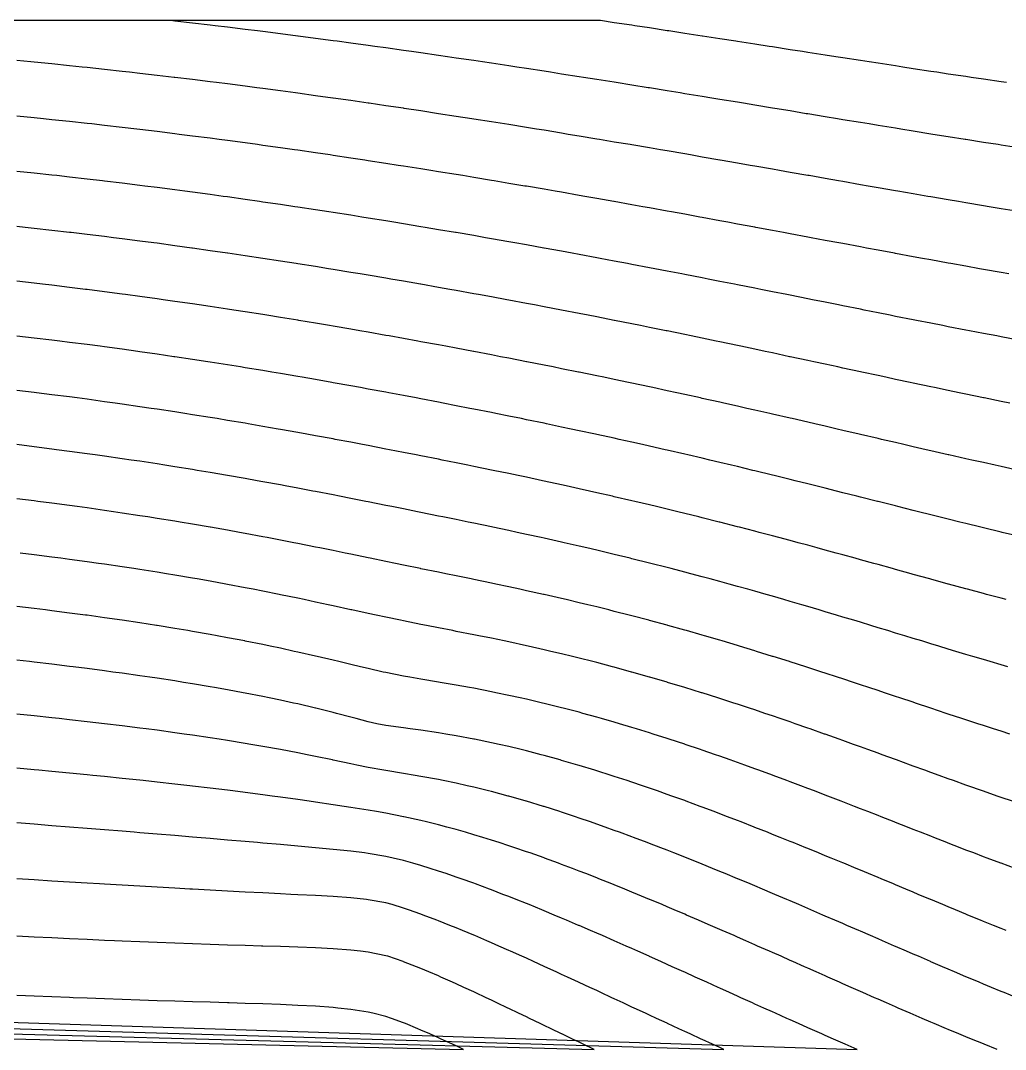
# Model space of a CAD drawing. Header units: metres. Extents: x 3387 to 5486, y 40 to 163.
# Drawn here: x 5057.4 to 5175.2, y 40 to 163 of the extents above; entities that cross this region are included whole.
import ezdxf

# ---------------------------------------------------------------- set-up
doc = ezdxf.new("R2010")
doc.units = ezdxf.units.M
for name, color, linetype in [('Contour_Level_10', 7, 'Continuous'), ('Contour_Level_11', 7, 'Continuous'), ('Contour_Level_12', 7, 'Continuous'), ('Contour_Level_13', 7, 'Continuous'), ('Contour_Level_14', 7, 'Continuous'), ('Contour_Level_15', 7, 'Continuous'), ('Contour_Level_16', 7, 'Continuous'), ('Contour_Level_17', 7, 'Continuous'), ('Contour_Level_18', 7, 'Continuous'), ('Contour_Level_19', 7, 'Continuous'), ('Contour_Level_20', 7, 'Continuous'), ('Contour_Level_21', 7, 'Continuous'), ('Contour_Level_22', 7, 'Continuous'), ('Contour_Level_3', 7, 'Continuous'), ('Contour_Level_4', 7, 'Continuous'), ('Contour_Level_5', 7, 'Continuous'), ('Contour_Level_6', 7, 'Continuous'), ('Contour_Level_7', 7, 'Continuous'), ('Contour_Level_8', 7, 'Continuous'), ('Contour_Level_9', 7, 'Continuous')]:
    doc.layers.add(name, color=color, linetype=linetype)

msp = doc.modelspace()

# ---------------------------------------------------------------- linework, layer by layer
at = {"layer": 'Contour_Level_10'}
msp.add_lwpolyline([(5176.74, 101.35), (5174.78, 101.81), (5174.64, 101.84), (5172.54, 102.35), (5172.21, 102.43), (5170.43, 102.86), (5169.7, 103.05), (5168.33, 103.38), (5167.21, 103.66), (5166.23, 103.91), (5164.75, 104.28), (5164.13, 104.44), (5162.3, 104.9), (5162.03, 104.97), (5159.93, 105.5), (5159.85, 105.52), (5157.83, 106.03), (5157.41, 106.14), (5155.73, 106.56), (5154.96, 106.75), (5153.63, 107.09), (5152.5, 107.37), (5151.52, 107.61), (5150.01, 107.99), (5149.42, 108.14), (5147.51, 108.61), (5147.32, 108.65), (5145.22, 109.17), (5144.98, 109.23), (5143.12, 109.68), (5142.42, 109.84), (5141.02, 110.18), (5139.82, 110.46), (5138.92, 110.67), (5137.18, 111.08), (5136.82, 111.16), (5134.72, 111.65), (5134.5, 111.7), (5132.62, 112.13), (5131.76, 112.32), (5130.51, 112.6), (5128.98, 112.93), (5128.41, 113.06), (5126.31, 113.52), (5126.14, 113.55), (5124.21, 113.97), (5123.25, 114.17), (5122.11, 114.41), (5120.3, 114.79), (5120.01, 114.85), (5117.91, 115.28), (5117.3, 115.41), (5115.81, 115.71), (5114.24, 116.03), (5113.71, 116.13), (5111.6, 116.55), (5111.13, 116.64), (5109.5, 116.96), (5107.96, 117.26), (5107.4, 117.37), (5105.3, 117.77), (5104.73, 117.88), (5103.2, 118.17), (5101.44, 118.5), (5101.1, 118.56), (5099, 118.95), (5098.08, 119.12), (5096.9, 119.33), (5094.8, 119.71), (5094.64, 119.73), (5092.69, 120.08), (5091.11, 120.35), (5090.59, 120.44), (5088.49, 120.8), (5087.48, 120.97), (5086.39, 121.15), (5084.29, 121.5), (5083.72, 121.59), (5082.19, 121.83), (5080.09, 122.17), (5079.82, 122.21), (5077.99, 122.49), (5075.89, 122.8), (5075.75, 122.82), (5073.78, 123.11), (5071.68, 123.41), (5071.47, 123.44), (5069.58, 123.7), (5067.48, 123.99), (5066.94, 124.06), (5065.38, 124.27), (5063.28, 124.53), (5062.12, 124.68), (5061.18, 124.8), (5059.08, 125.05), (5056.98, 125.29)], dxfattribs=at)
at = {"layer": 'Contour_Level_11'}
msp.add_lwpolyline([(5175.25, 93.77), (5174.64, 93.93), (5172.91, 94.39), (5172.54, 94.49), (5170.62, 95.01), (5170.43, 95.06), (5168.35, 95.63), (5168.33, 95.63), (5166.23, 96.21), (5166.11, 96.25), (5164.13, 96.79), (5163.88, 96.86), (5162.03, 97.38), (5161.65, 97.48), (5159.93, 97.96), (5159.42, 98.1), (5157.83, 98.54), (5157.18, 98.72), (5155.73, 99.12), (5154.93, 99.34), (5153.63, 99.69), (5152.67, 99.95), (5151.52, 100.27), (5150.39, 100.57), (5149.42, 100.83), (5148.08, 101.19), (5147.32, 101.39), (5145.74, 101.81), (5145.22, 101.95), (5143.37, 102.43), (5143.12, 102.49), (5141.02, 103.03), (5140.96, 103.05), (5138.92, 103.56), (5138.51, 103.66), (5136.82, 104.08), (5136, 104.28), (5134.72, 104.6), (5133.45, 104.9), (5132.62, 105.1), (5130.85, 105.52), (5130.51, 105.6), (5128.41, 106.08), (5128.18, 106.14), (5126.31, 106.56), (5125.45, 106.75), (5124.21, 107.03), (5122.66, 107.37), (5122.11, 107.49), (5120.01, 107.95), (5119.81, 107.99), (5117.91, 108.4), (5116.9, 108.61), (5115.81, 108.84), (5113.93, 109.23), (5113.71, 109.27), (5111.6, 109.7), (5110.91, 109.84), (5109.5, 110.13), (5107.83, 110.46), (5107.4, 110.55), (5105.3, 110.97), (5104.71, 111.08), (5103.2, 111.38), (5101.54, 111.7), (5101.1, 111.78), (5099, 112.19), (5098.32, 112.32), (5096.9, 112.59), (5095.03, 112.93), (5094.8, 112.98), (5092.69, 113.37), (5091.67, 113.55), (5090.59, 113.75), (5088.49, 114.12), (5088.22, 114.17), (5086.39, 114.49), (5084.65, 114.79), (5084.29, 114.85), (5082.19, 115.2), (5080.94, 115.41), (5080.09, 115.55), (5077.99, 115.88), (5077.08, 116.03), (5075.89, 116.21), (5073.78, 116.53), (5073.03, 116.64), (5071.68, 116.84), (5069.58, 117.15), (5068.75, 117.26), (5067.48, 117.44), (5065.38, 117.72), (5064.21, 117.88), (5063.28, 118), (5061.18, 118.27), (5059.35, 118.5), (5059.08, 118.53), (5056.98, 118.78)], dxfattribs=at)
at = {"layer": 'Contour_Level_12'}
msp.add_lwpolyline([(5175.46, 85.74), (5174.64, 85.98), (5173.35, 86.36), (5172.54, 86.6), (5171.28, 86.97), (5170.43, 87.23), (5169.23, 87.59), (5168.33, 87.86), (5167.19, 88.21), (5166.23, 88.5), (5165.16, 88.83), (5164.13, 89.14), (5163.13, 89.45), (5162.03, 89.78), (5161.11, 90.07), (5159.93, 90.42), (5159.07, 90.68), (5157.83, 91.06), (5157.03, 91.3), (5155.73, 91.69), (5154.98, 91.92), (5153.63, 92.32), (5152.9, 92.54), (5151.52, 92.95), (5150.81, 93.16), (5149.42, 93.56), (5148.69, 93.77), (5147.32, 94.17), (5146.54, 94.39), (5145.22, 94.77), (5144.36, 95.01), (5143.12, 95.36), (5142.14, 95.63), (5141.02, 95.94), (5139.88, 96.25), (5138.92, 96.51), (5137.57, 96.86), (5136.82, 97.06), (5135.21, 97.48), (5134.72, 97.61), (5132.79, 98.1), (5132.62, 98.15), (5130.51, 98.67), (5130.31, 98.72), (5128.41, 99.18), (5127.75, 99.34), (5126.31, 99.68), (5125.13, 99.95), (5124.21, 100.17), (5122.43, 100.57), (5122.11, 100.65), (5120.01, 101.11), (5119.65, 101.19), (5117.91, 101.57), (5116.81, 101.81), (5115.81, 102.02), (5113.9, 102.43), (5113.71, 102.47), (5111.6, 102.91), (5110.93, 103.05), (5109.5, 103.34), (5107.92, 103.66), (5107.4, 103.77), (5105.3, 104.2), (5104.88, 104.28), (5103.2, 104.62), (5101.81, 104.9), (5101.1, 105.04), (5099, 105.46), (5098.71, 105.52), (5096.9, 105.88), (5095.56, 106.14), (5094.8, 106.29), (5092.69, 106.69), (5092.36, 106.75), (5090.59, 107.09), (5089.08, 107.37), (5088.49, 107.48), (5086.39, 107.87), (5085.7, 107.99), (5084.29, 108.24), (5082.19, 108.61), (5082.19, 108.61), (5080.09, 108.97), (5078.53, 109.23), (5077.99, 109.32), (5075.89, 109.66), (5074.69, 109.84), (5073.78, 109.99), (5071.68, 110.31), (5070.64, 110.46), (5069.58, 110.62), (5067.48, 110.92), (5066.34, 111.08), (5065.38, 111.21), (5063.28, 111.5), (5061.75, 111.7), (5061.18, 111.77), (5059.08, 112.04), (5056.98, 112.3)], dxfattribs=at)
at = {"layer": 'Contour_Level_13'}
msp.add_lwpolyline([(5175.68, 77.7), (5174.64, 78.03), (5173.74, 78.32), (5172.54, 78.71), (5171.84, 78.94), (5170.43, 79.4), (5169.96, 79.56), (5168.33, 80.09), (5168.09, 80.18), (5166.24, 80.79), (5166.23, 80.8), (5164.39, 81.41), (5164.13, 81.5), (5162.55, 82.03), (5162.03, 82.2), (5160.7, 82.65), (5159.93, 82.9), (5158.84, 83.27), (5157.83, 83.6), (5156.98, 83.88), (5155.73, 84.29), (5155.1, 84.5), (5153.63, 84.98), (5153.2, 85.12), (5151.52, 85.66), (5151.29, 85.74), (5149.42, 86.33), (5149.35, 86.36), (5147.38, 86.97), (5147.32, 86.99), (5145.39, 87.59), (5145.22, 87.64), (5143.36, 88.21), (5143.12, 88.28), (5141.3, 88.83), (5141.02, 88.91), (5139.18, 89.45), (5138.92, 89.52), (5137.02, 90.07), (5136.82, 90.12), (5134.81, 90.68), (5134.72, 90.71), (5132.62, 91.28), (5132.53, 91.3), (5130.51, 91.83), (5130.18, 91.92), (5128.41, 92.37), (5127.75, 92.54), (5126.31, 92.9), (5125.24, 93.16), (5124.21, 93.4), (5122.64, 93.77), (5122.11, 93.9), (5120.01, 94.38), (5119.94, 94.39), (5117.91, 94.84), (5117.13, 95.01), (5115.81, 95.3), (5114.24, 95.63), (5113.71, 95.74), (5111.6, 96.18), (5111.28, 96.25), (5109.5, 96.61), (5108.27, 96.86), (5107.4, 97.04), (5105.3, 97.47), (5105.25, 97.48), (5103.2, 97.9), (5102.24, 98.1), (5101.1, 98.34), (5099.24, 98.72), (5099, 98.77), (5096.9, 99.2), (5096.23, 99.34), (5094.8, 99.63), (5093.2, 99.95), (5092.69, 100.06), (5090.59, 100.48), (5090.1, 100.57), (5088.49, 100.89), (5086.91, 101.19), (5086.39, 101.29), (5084.29, 101.68), (5083.6, 101.81), (5082.19, 102.07), (5080.14, 102.43), (5080.09, 102.44), (5077.99, 102.8), (5076.5, 103.05), (5075.89, 103.15), (5073.78, 103.49), (5072.65, 103.66), (5071.68, 103.81), (5069.58, 104.13), (5068.56, 104.28), (5067.48, 104.44), (5065.38, 104.74), (5064.19, 104.9), (5063.28, 105.02), (5061.18, 105.3), (5059.5, 105.52), (5059.08, 105.57), (5056.98, 105.83)], dxfattribs=at)
at = {"layer": 'Contour_Level_14'}
msp.add_lwpolyline([(5176.01, 69.67), (5174.64, 70.13), (5174.19, 70.29), (5172.54, 70.86), (5172.41, 70.9), (5170.66, 71.52), (5170.43, 71.6), (5168.94, 72.14), (5168.33, 72.36), (5167.23, 72.76), (5166.23, 73.12), (5165.52, 73.38), (5164.13, 73.88), (5163.82, 73.99), (5162.13, 74.61), (5162.03, 74.65), (5160.43, 75.23), (5159.93, 75.41), (5158.72, 75.85), (5157.83, 76.17), (5157.01, 76.47), (5155.73, 76.93), (5155.29, 77.09), (5153.63, 77.68), (5153.55, 77.7), (5151.8, 78.32), (5151.52, 78.42), (5150.02, 78.94), (5149.42, 79.15), (5148.23, 79.56), (5147.32, 79.87), (5146.41, 80.18), (5145.22, 80.58), (5144.57, 80.79), (5143.12, 81.27), (5142.69, 81.41), (5141.02, 81.95), (5140.77, 82.03), (5138.92, 82.62), (5138.82, 82.65), (5136.82, 83.27), (5136.82, 83.27), (5134.77, 83.88), (5134.72, 83.9), (5132.65, 84.5), (5132.62, 84.51), (5130.51, 85.11), (5130.47, 85.12), (5128.41, 85.68), (5128.21, 85.74), (5126.31, 86.24), (5125.85, 86.36), (5124.21, 86.77), (5123.39, 86.97), (5122.11, 87.29), (5120.81, 87.59), (5120.01, 87.78), (5118.1, 88.21), (5117.91, 88.25), (5115.81, 88.71), (5115.23, 88.83), (5113.71, 89.15), (5112.21, 89.45), (5111.6, 89.57), (5109.5, 89.98), (5109.09, 90.07), (5107.4, 90.4), (5105.94, 90.68), (5105.3, 90.81), (5103.2, 91.23), (5102.87, 91.3), (5101.1, 91.67), (5099.93, 91.92), (5099, 92.12), (5097.05, 92.54), (5096.9, 92.57), (5094.8, 93.03), (5094.21, 93.16), (5092.69, 93.48), (5091.32, 93.77), (5090.59, 93.93), (5088.49, 94.36), (5088.35, 94.39), (5086.39, 94.79), (5085.24, 95.01), (5084.29, 95.2), (5082.19, 95.59), (5081.99, 95.63), (5080.09, 95.97), (5078.54, 96.25), (5077.99, 96.34), (5075.89, 96.7), (5074.87, 96.86), (5073.78, 97.04), (5071.68, 97.37), (5070.96, 97.48), (5069.58, 97.69), (5067.48, 98), (5066.77, 98.1), (5065.38, 98.3), (5063.28, 98.58), (5062.26, 98.72), (5061.18, 98.86), (5059.08, 99.13), (5057.38, 99.34)], dxfattribs=at)
at = {"layer": 'Contour_Level_15'}
msp.add_lwpolyline([(5176.31, 61.63), (5174.64, 62.25), (5174.62, 62.25), (5172.99, 62.87), (5172.54, 63.04), (5171.37, 63.49), (5170.43, 63.84), (5169.76, 64.11), (5168.33, 64.66), (5168.17, 64.72), (5166.59, 65.34), (5166.23, 65.48), (5165.01, 65.96), (5164.13, 66.3), (5163.44, 66.58), (5162.03, 67.13), (5161.86, 67.2), (5160.29, 67.81), (5159.93, 67.95), (5158.71, 68.43), (5157.83, 68.78), (5157.13, 69.05), (5155.73, 69.59), (5155.53, 69.67), (5153.93, 70.29), (5153.63, 70.4), (5152.32, 70.9), (5151.52, 71.2), (5150.69, 71.52), (5149.42, 72), (5149.04, 72.14), (5147.38, 72.76), (5147.32, 72.78), (5145.7, 73.38), (5145.22, 73.55), (5143.99, 73.99), (5143.12, 74.31), (5142.25, 74.61), (5141.02, 75.05), (5140.49, 75.23), (5138.92, 75.77), (5138.7, 75.85), (5136.86, 76.47), (5136.82, 76.48), (5134.98, 77.09), (5134.72, 77.17), (5133.05, 77.7), (5132.62, 77.84), (5131.07, 78.32), (5130.51, 78.49), (5129.01, 78.94), (5128.41, 79.12), (5126.88, 79.56), (5126.31, 79.72), (5124.65, 80.18), (5124.21, 80.3), (5122.31, 80.79), (5122.11, 80.85), (5120.01, 81.37), (5119.83, 81.41), (5117.91, 81.86), (5117.16, 82.03), (5115.81, 82.33), (5114.26, 82.65), (5113.71, 82.76), (5111.6, 83.17), (5111.08, 83.27), (5109.5, 83.56), (5107.59, 83.88), (5107.4, 83.92), (5105.3, 84.27), (5103.98, 84.5), (5103.2, 84.64), (5101.1, 85.05), (5100.78, 85.12), (5099, 85.52), (5098.07, 85.74), (5096.9, 86.02), (5095.48, 86.36), (5094.8, 86.52), (5092.87, 86.97), (5092.69, 87.02), (5090.59, 87.49), (5090.15, 87.59), (5088.49, 87.96), (5087.27, 88.21), (5086.39, 88.4), (5084.29, 88.82), (5084.23, 88.83), (5082.19, 89.22), (5080.95, 89.45), (5080.09, 89.61), (5077.99, 89.97), (5077.44, 90.07), (5075.89, 90.33), (5073.78, 90.67), (5073.67, 90.68), (5071.68, 90.99), (5069.6, 91.3), (5069.58, 91.3), (5067.48, 91.61), (5065.38, 91.9), (5065.2, 91.92), (5063.28, 92.17), (5061.18, 92.44), (5060.42, 92.54), (5059.08, 92.7), (5056.98, 92.96)], dxfattribs=at)
at = {"layer": 'Contour_Level_16'}
msp.add_lwpolyline([(5175.26, 54.22), (5174.64, 54.46), (5173.72, 54.83), (5172.54, 55.31), (5172.19, 55.45), (5170.68, 56.07), (5170.43, 56.17), (5169.19, 56.69), (5168.33, 57.04), (5167.69, 57.31), (5166.23, 57.91), (5166.21, 57.92), (5164.73, 58.54), (5164.13, 58.79), (5163.25, 59.16), (5162.03, 59.67), (5161.77, 59.78), (5160.29, 60.4), (5159.93, 60.55), (5158.81, 61.02), (5157.83, 61.42), (5157.32, 61.63), (5155.83, 62.25), (5155.73, 62.29), (5154.33, 62.87), (5153.63, 63.16), (5152.83, 63.49), (5151.52, 64.02), (5151.31, 64.11), (5149.79, 64.72), (5149.42, 64.87), (5148.25, 65.34), (5147.32, 65.71), (5146.7, 65.96), (5145.22, 66.54), (5145.14, 66.58), (5143.56, 67.2), (5143.12, 67.36), (5141.95, 67.81), (5141.02, 68.17), (5140.33, 68.43), (5138.92, 68.96), (5138.68, 69.05), (5137, 69.67), (5136.82, 69.74), (5135.29, 70.29), (5134.72, 70.49), (5133.55, 70.9), (5132.62, 71.23), (5131.76, 71.52), (5130.51, 71.95), (5129.93, 72.14), (5128.41, 72.64), (5128.04, 72.76), (5126.31, 73.31), (5126.09, 73.38), (5124.21, 73.95), (5124.05, 73.99), (5122.11, 74.56), (5121.92, 74.61), (5120.01, 75.14), (5119.67, 75.23), (5117.91, 75.69), (5117.26, 75.85), (5115.81, 76.2), (5114.63, 76.47), (5113.71, 76.67), (5111.71, 77.09), (5111.6, 77.11), (5109.5, 77.5), (5108.27, 77.7), (5107.4, 77.85), (5105.3, 78.15), (5104.01, 78.32), (5103.2, 78.43), (5101.1, 78.71), (5100.03, 78.94), (5099, 79.17), (5097.55, 79.56), (5096.9, 79.73), (5095.21, 80.18), (5094.8, 80.29), (5092.74, 80.79), (5092.69, 80.81), (5090.59, 81.3), (5090.06, 81.41), (5088.49, 81.76), (5087.17, 82.03), (5086.39, 82.19), (5084.29, 82.6), (5084.05, 82.65), (5082.19, 82.99), (5080.63, 83.27), (5080.09, 83.36), (5077.99, 83.71), (5076.91, 83.88), (5075.89, 84.05), (5073.78, 84.37), (5072.87, 84.5), (5071.68, 84.68), (5069.58, 84.97), (5068.48, 85.12), (5067.48, 85.26), (5065.38, 85.53), (5063.71, 85.74), (5063.28, 85.79), (5061.18, 86.05), (5059.08, 86.29), (5058.52, 86.36), (5056.98, 86.53)], dxfattribs=at)
at = {"layer": 'Contour_Level_17'}
msp.add_lwpolyline([(5176.53, 46.18), (5175, 46.8), (5174.64, 46.94), (5173.49, 47.42), (5172.54, 47.81), (5172, 48.04), (5170.53, 48.65), (5170.43, 48.69), (5169.08, 49.27), (5168.33, 49.59), (5167.63, 49.89), (5166.23, 50.49), (5166.19, 50.51), (5164.76, 51.13), (5164.13, 51.39), (5163.33, 51.74), (5162.03, 52.31), (5161.9, 52.36), (5160.48, 52.98), (5159.93, 53.22), (5159.05, 53.6), (5157.83, 54.13), (5157.63, 54.22), (5156.21, 54.83), (5155.73, 55.04), (5154.78, 55.45), (5153.63, 55.95), (5153.35, 56.07), (5151.91, 56.69), (5151.52, 56.86), (5150.48, 57.31), (5149.42, 57.76), (5149.03, 57.92), (5147.58, 58.54), (5147.32, 58.65), (5146.12, 59.16), (5145.22, 59.54), (5144.65, 59.78), (5143.16, 60.4), (5143.12, 60.41), (5141.67, 61.02), (5141.02, 61.28), (5140.16, 61.63), (5138.92, 62.14), (5138.64, 62.25), (5137.1, 62.87), (5136.82, 62.98), (5135.54, 63.49), (5134.72, 63.81), (5133.95, 64.11), (5132.62, 64.62), (5132.34, 64.72), (5130.71, 65.34), (5130.51, 65.41), (5129.03, 65.96), (5128.41, 66.19), (5127.32, 66.58), (5126.31, 66.94), (5125.56, 67.2), (5124.21, 67.66), (5123.75, 67.81), (5122.11, 68.36), (5121.88, 68.43), (5120.01, 69.03), (5119.93, 69.05), (5117.91, 69.66), (5117.88, 69.67), (5115.81, 70.26), (5115.71, 70.29), (5113.71, 70.82), (5113.38, 70.9), (5111.6, 71.34), (5110.82, 71.52), (5109.5, 71.82), (5107.95, 72.14), (5107.4, 72.25), (5105.3, 72.64), (5104.6, 72.76), (5103.2, 72.99), (5101.1, 73.33), (5100.86, 73.38), (5099, 73.72), (5097.65, 73.99), (5096.9, 74.15), (5094.8, 74.6), (5094.71, 74.61), (5092.69, 75.03), (5091.68, 75.23), (5090.59, 75.45), (5088.49, 75.85), (5088.49, 75.85), (5086.39, 76.23), (5084.98, 76.47), (5084.29, 76.59), (5082.19, 76.93), (5081.17, 77.09), (5080.09, 77.25), (5077.99, 77.56), (5077, 77.7), (5075.89, 77.86), (5073.78, 78.15), (5072.43, 78.32), (5071.68, 78.42), (5069.58, 78.68), (5067.48, 78.94), (5067.46, 78.94), (5065.38, 79.18), (5063.28, 79.42), (5062.04, 79.56), (5061.18, 79.65), (5059.08, 79.88), (5056.98, 80.1)], dxfattribs=at)
at = {"layer": 'Contour_Level_18'}
msp.add_lwpolyline([(5174.17, 40), (5172.62, 40.62), (5172.54, 40.65), (5171.1, 41.24), (5170.43, 41.51), (5169.6, 41.85), (5168.33, 42.38), (5168.12, 42.47), (5166.66, 43.09), (5166.23, 43.27), (5165.21, 43.71), (5164.13, 44.17), (5163.77, 44.33), (5162.35, 44.94), (5162.03, 45.08), (5160.93, 45.56), (5159.93, 46), (5159.52, 46.18), (5158.11, 46.8), (5157.83, 46.92), (5156.71, 47.42), (5155.73, 47.85), (5155.31, 48.04), (5153.92, 48.65), (5153.63, 48.78), (5152.52, 49.27), (5151.52, 49.71), (5151.13, 49.89), (5149.73, 50.51), (5149.42, 50.64), (5148.34, 51.13), (5147.32, 51.57), (5146.94, 51.74), (5145.54, 52.36), (5145.22, 52.5), (5144.14, 52.98), (5143.12, 53.43), (5142.73, 53.6), (5141.31, 54.22), (5141.02, 54.34), (5139.89, 54.83), (5138.92, 55.26), (5138.47, 55.45), (5137.03, 56.07), (5136.82, 56.16), (5135.58, 56.69), (5134.72, 57.05), (5134.12, 57.31), (5132.65, 57.92), (5132.62, 57.94), (5131.16, 58.54), (5130.51, 58.81), (5129.65, 59.16), (5128.41, 59.66), (5128.12, 59.78), (5126.57, 60.4), (5126.31, 60.5), (5125, 61.02), (5124.21, 61.32), (5123.39, 61.63), (5122.11, 62.12), (5121.75, 62.25), (5120.06, 62.87), (5120.01, 62.89), (5118.33, 63.49), (5117.91, 63.63), (5116.53, 64.11), (5115.81, 64.35), (5114.66, 64.72), (5113.71, 65.03), (5112.7, 65.34), (5111.6, 65.67), (5110.62, 65.96), (5109.5, 66.28), (5108.4, 66.58), (5107.4, 66.84), (5105.96, 67.2), (5105.3, 67.35), (5103.24, 67.81), (5103.2, 67.82), (5101.1, 68.24), (5099.99, 68.43), (5099, 68.6), (5096.9, 68.93), (5096.1, 69.05), (5094.8, 69.25), (5092.69, 69.56), (5091.93, 69.67), (5090.59, 69.86), (5088.49, 70.16), (5087.53, 70.29), (5086.39, 70.44), (5084.29, 70.72), (5082.79, 70.9), (5082.19, 70.98), (5080.09, 71.24), (5077.99, 71.49), (5077.66, 71.52), (5075.89, 71.73), (5073.78, 71.96), (5072.09, 72.14), (5071.68, 72.18), (5069.58, 72.4), (5067.48, 72.62), (5066.07, 72.76), (5065.38, 72.83), (5063.28, 73.03), (5061.18, 73.23), (5059.62, 73.38), (5059.08, 73.43), (5056.98, 73.62)], dxfattribs=at)
at = {"layer": 'Contour_Level_19'}
msp.add_lwpolyline([(3386.6, 97), (5157.42, 40), (5156.01, 40.62), (5155.73, 40.74), (5154.6, 41.24), (5153.63, 41.67), (5153.2, 41.85), (5151.81, 42.47), (5151.52, 42.6), (5150.42, 43.09), (5149.42, 43.54), (5149.04, 43.71), (5147.67, 44.33), (5147.32, 44.48), (5146.29, 44.94), (5145.22, 45.43), (5144.92, 45.56), (5143.55, 46.18), (5143.12, 46.38), (5142.19, 46.8), (5141.02, 47.33), (5140.82, 47.42), (5139.45, 48.04), (5138.92, 48.28), (5138.09, 48.65), (5136.82, 49.23), (5136.72, 49.27), (5135.34, 49.89), (5134.72, 50.17), (5133.97, 50.51), (5132.62, 51.11), (5132.59, 51.13), (5131.2, 51.74), (5130.51, 52.05), (5129.81, 52.36), (5128.41, 52.98), (5128.4, 52.98), (5126.99, 53.6), (5126.31, 53.89), (5125.57, 54.22), (5124.21, 54.8), (5124.13, 54.83), (5122.68, 55.45), (5122.11, 55.69), (5121.22, 56.07), (5120.01, 56.57), (5119.73, 56.69), (5118.21, 57.31), (5117.91, 57.43), (5116.67, 57.92), (5115.81, 58.27), (5115.1, 58.54), (5113.71, 59.08), (5113.48, 59.16), (5111.82, 59.78), (5111.6, 59.86), (5110.1, 60.4), (5109.5, 60.6), (5108.29, 61.02), (5107.4, 61.31), (5106.39, 61.63), (5105.3, 61.97), (5104.33, 62.25), (5103.2, 62.57), (5101.98, 62.87), (5101.1, 63.08), (5099, 63.43), (5098.53, 63.49), (5096.9, 63.69), (5094.8, 63.9), (5092.69, 64.11), (5092.69, 64.11), (5090.59, 64.3), (5088.49, 64.48), (5086.39, 64.67), (5085.76, 64.72), (5084.29, 64.85), (5082.19, 65.03), (5080.09, 65.21), (5078.52, 65.34), (5077.99, 65.39), (5075.89, 65.56), (5073.78, 65.73), (5071.68, 65.91), (5071.02, 65.96), (5069.58, 66.08), (5067.48, 66.24), (5065.38, 66.41), (5063.28, 66.58), (5063.27, 66.58), (5061.18, 66.74), (5059.08, 66.91), (5056.98, 67.07)], dxfattribs=at)
at = {"layer": 'Contour_Level_20'}
msp.add_lwpolyline([(3386.6, 91.76), (5141.49, 40), (5141.02, 40.22), (5140.14, 40.62), (5138.92, 41.18), (5138.8, 41.24), (5137.46, 41.85), (5136.82, 42.15), (5136.12, 42.47), (5134.78, 43.09), (5134.72, 43.12), (5133.45, 43.71), (5132.62, 44.1), (5132.12, 44.33), (5130.79, 44.94), (5130.51, 45.07), (5129.46, 45.56), (5128.41, 46.05), (5128.13, 46.18), (5126.8, 46.8), (5126.31, 47.03), (5125.47, 47.42), (5124.21, 48), (5124.14, 48.04), (5122.8, 48.65), (5122.11, 48.97), (5121.45, 49.27), (5120.1, 49.89), (5120.01, 49.93), (5118.74, 50.51), (5117.91, 50.89), (5117.37, 51.13), (5115.99, 51.74), (5115.81, 51.83), (5114.59, 52.36), (5113.71, 52.75), (5113.18, 52.98), (5111.74, 53.6), (5111.6, 53.65), (5110.27, 54.22), (5109.5, 54.53), (5108.76, 54.83), (5107.4, 55.37), (5107.2, 55.45), (5105.57, 56.07), (5105.3, 56.17), (5103.82, 56.69), (5103.2, 56.9), (5101.86, 57.31), (5101.1, 57.53), (5099, 57.9), (5098.8, 57.92), (5096.9, 58.12), (5094.8, 58.27), (5092.69, 58.39), (5090.59, 58.5), (5089.76, 58.54), (5088.49, 58.61), (5086.39, 58.71), (5084.29, 58.81), (5082.19, 58.92), (5080.09, 59.03), (5077.99, 59.14), (5077.65, 59.16), (5075.89, 59.26), (5073.78, 59.38), (5071.68, 59.5), (5069.58, 59.62), (5067.48, 59.74), (5066.88, 59.78), (5065.38, 59.87), (5063.28, 60), (5061.18, 60.13), (5059.08, 60.26), (5056.98, 60.39)], dxfattribs=at)
at = {"layer": 'Contour_Level_21'}
msp.add_lwpolyline([(3386.6, 86.31), (5126, 40), (5124.7, 40.62), (5124.21, 40.85), (5123.41, 41.24), (5122.12, 41.85), (5122.11, 41.86), (5120.84, 42.47), (5120.01, 42.87), (5119.55, 43.09), (5118.26, 43.71), (5117.91, 43.88), (5116.97, 44.33), (5115.81, 44.89), (5115.68, 44.94), (5114.38, 45.56), (5113.71, 45.88), (5113.08, 46.18), (5111.76, 46.8), (5111.6, 46.87), (5110.42, 47.42), (5109.5, 47.84), (5109.07, 48.04), (5107.68, 48.65), (5107.4, 48.78), (5106.25, 49.27), (5105.3, 49.67), (5104.75, 49.89), (5103.2, 50.49), (5103.16, 50.51), (5101.32, 51.13), (5101.1, 51.2), (5099, 51.63), (5098.06, 51.74), (5096.9, 51.88), (5094.8, 52.03), (5092.69, 52.14), (5090.59, 52.23), (5088.49, 52.29), (5086.39, 52.36), (5086.24, 52.36), (5084.29, 52.42), (5082.19, 52.48), (5080.09, 52.55), (5077.99, 52.62), (5075.89, 52.69), (5073.78, 52.77), (5071.68, 52.85), (5069.58, 52.94), (5068.67, 52.98), (5067.48, 53.03), (5065.38, 53.13), (5063.28, 53.23), (5061.18, 53.33), (5059.08, 53.43), (5056.98, 53.54)], dxfattribs=at)
at = {"layer": 'Contour_Level_22'}
msp.add_lwpolyline([(3386.6, 80.45), (5110.37, 40), (5109.5, 40.41), (5109.06, 40.62), (5107.73, 41.24), (5107.4, 41.39), (5106.35, 41.85), (5105.3, 42.32), (5104.94, 42.47), (5103.45, 43.09), (5103.2, 43.19), (5101.78, 43.71), (5101.1, 43.95), (5099.56, 44.33), (5099, 44.46), (5096.9, 44.78), (5095.36, 44.94), (5094.8, 45), (5092.69, 45.16), (5090.59, 45.27), (5088.49, 45.37), (5086.39, 45.44), (5084.29, 45.51), (5082.39, 45.56), (5082.19, 45.57), (5080.09, 45.63), (5077.99, 45.69), (5075.89, 45.75), (5073.78, 45.82), (5071.68, 45.89), (5069.58, 45.96), (5067.48, 46.04), (5065.38, 46.12), (5063.71, 46.18), (5063.28, 46.2), (5061.18, 46.28), (5059.08, 46.37), (5056.98, 46.46)], dxfattribs=at)
at = {"layer": 'Contour_Level_3'}
msp.add_lwpolyline([(5175.28, 155.58), (5174.64, 155.68), (5172.54, 155.99), (5171.08, 156.2), (5170.43, 156.3), (5168.33, 156.61), (5166.96, 156.82), (5166.23, 156.93), (5164.13, 157.25), (5162.9, 157.44), (5162.03, 157.57), (5159.93, 157.89), (5158.87, 158.06), (5157.83, 158.22), (5155.73, 158.54), (5154.87, 158.67), (5153.63, 158.87), (5151.52, 159.19), (5150.89, 159.29), (5149.42, 159.52), (5147.32, 159.85), (5146.92, 159.91), (5145.22, 160.17), (5143.12, 160.5), (5142.93, 160.53), (5141.02, 160.82), (5138.94, 161.15), (5138.92, 161.15), (5136.82, 161.47), (5134.92, 161.76), (5134.72, 161.79), (5132.62, 162.12), (5130.87, 162.38), (5130.51, 162.44), (5128.41, 162.75), (5126.77, 163), (4836.93, 163)], dxfattribs=at)
at = {"layer": 'Contour_Level_4'}
msp.add_lwpolyline([(5176.74, 147.79), (5174.64, 148.11), (5174.3, 148.17), (5172.54, 148.44), (5170.43, 148.77), (5170.35, 148.78), (5168.33, 149.1), (5166.48, 149.4), (5166.23, 149.44), (5164.13, 149.78), (5162.65, 150.02), (5162.03, 150.12), (5159.93, 150.46), (5158.86, 150.64), (5157.83, 150.81), (5155.73, 151.15), (5155.1, 151.26), (5153.63, 151.5), (5151.52, 151.84), (5151.34, 151.87), (5149.42, 152.19), (5147.6, 152.49), (5147.32, 152.54), (5145.22, 152.88), (5143.84, 153.11), (5143.12, 153.23), (5141.02, 153.57), (5140.08, 153.73), (5138.92, 153.92), (5136.82, 154.26), (5136.29, 154.35), (5134.72, 154.6), (5132.62, 154.94), (5132.47, 154.96), (5130.51, 155.28), (5128.62, 155.58), (5128.41, 155.62), (5126.31, 155.95), (5124.71, 156.2), (5124.21, 156.28), (5122.11, 156.61), (5120.76, 156.82), (5120.01, 156.94), (5117.91, 157.26), (5116.74, 157.44), (5115.81, 157.58), (5113.71, 157.9), (5112.64, 158.06), (5111.6, 158.21), (5109.5, 158.52), (5108.46, 158.67), (5107.4, 158.83), (5105.3, 159.13), (5104.18, 159.29), (5103.2, 159.43), (5101.1, 159.73), (5099.8, 159.91), (5099, 160.02), (5096.9, 160.31), (5095.28, 160.53), (5094.8, 160.59), (5092.69, 160.87), (5090.61, 161.15), (5090.59, 161.15), (5088.49, 161.42), (5086.39, 161.68), (5085.76, 161.76), (5084.29, 161.95), (5082.19, 162.2), (5080.7, 162.38), (5080.09, 162.45), (5077.99, 162.7), (5075.89, 162.94), (5075.38, 163), (4916.24, 163)], dxfattribs=at)
at = {"layer": 'Contour_Level_5'}
msp.add_lwpolyline([(5176.74, 140.17), (5174.64, 140.51), (5173.22, 140.75), (5172.54, 140.86), (5170.43, 141.21), (5169.53, 141.37), (5168.33, 141.57), (5166.23, 141.93), (5165.9, 141.98), (5164.13, 142.29), (5162.3, 142.6), (5162.03, 142.65), (5159.93, 143.01), (5158.75, 143.22), (5157.83, 143.38), (5155.73, 143.75), (5155.21, 143.84), (5153.63, 144.12), (5151.68, 144.46), (5151.52, 144.48), (5149.42, 144.85), (5148.16, 145.08), (5147.32, 145.22), (5145.22, 145.59), (5144.63, 145.69), (5143.12, 145.96), (5141.08, 146.31), (5141.02, 146.32), (5138.92, 146.69), (5137.52, 146.93), (5136.82, 147.05), (5134.72, 147.41), (5133.92, 147.55), (5132.62, 147.77), (5130.51, 148.13), (5130.29, 148.17), (5128.41, 148.48), (5126.62, 148.78), (5126.31, 148.84), (5124.21, 149.19), (5122.9, 149.4), (5122.11, 149.53), (5120.01, 149.88), (5119.12, 150.02), (5117.91, 150.22), (5115.81, 150.56), (5115.28, 150.64), (5113.71, 150.89), (5111.6, 151.22), (5111.37, 151.26), (5109.5, 151.55), (5107.4, 151.87), (5107.38, 151.87), (5105.3, 152.19), (5103.29, 152.49), (5103.2, 152.51), (5101.1, 152.82), (5099.09, 153.11), (5099, 153.12), (5096.9, 153.43), (5094.8, 153.73), (5094.77, 153.73), (5092.69, 154.02), (5090.59, 154.31), (5090.31, 154.35), (5088.49, 154.59), (5086.39, 154.87), (5085.68, 154.96), (5084.29, 155.15), (5082.19, 155.42), (5080.86, 155.58), (5080.09, 155.68), (5077.99, 155.94), (5075.89, 156.19), (5075.81, 156.2), (5073.78, 156.44), (5071.68, 156.68), (5070.47, 156.82), (5069.58, 156.92), (5067.48, 157.15), (5065.38, 157.38), (5064.78, 157.44), (5063.28, 157.59), (5061.18, 157.81), (5059.08, 158.01), (5058.65, 158.06), (5056.98, 158.22)], dxfattribs=at)
at = {"layer": 'Contour_Level_6'}
msp.add_lwpolyline([(5175.58, 132.71), (5174.64, 132.88), (5172.54, 133.25), (5172.07, 133.33), (5170.43, 133.62), (5168.63, 133.95), (5168.33, 134), (5166.23, 134.38), (5165.24, 134.57), (5164.13, 134.77), (5162.03, 135.16), (5161.88, 135.19), (5159.93, 135.55), (5158.55, 135.8), (5157.83, 135.94), (5155.73, 136.33), (5155.24, 136.42), (5153.63, 136.72), (5151.93, 137.04), (5151.52, 137.12), (5149.42, 137.51), (5148.62, 137.66), (5147.32, 137.9), (5145.31, 138.28), (5145.22, 138.29), (5143.12, 138.68), (5141.98, 138.89), (5141.02, 139.07), (5138.92, 139.46), (5138.62, 139.51), (5136.82, 139.84), (5135.24, 140.13), (5134.72, 140.23), (5132.62, 140.61), (5131.83, 140.75), (5130.51, 140.98), (5128.41, 141.36), (5128.37, 141.37), (5126.31, 141.73), (5124.87, 141.98), (5124.21, 142.1), (5122.11, 142.47), (5121.32, 142.6), (5120.01, 142.83), (5117.91, 143.19), (5117.72, 143.22), (5115.81, 143.54), (5114.05, 143.84), (5113.71, 143.9), (5111.6, 144.24), (5110.31, 144.46), (5109.5, 144.59), (5107.4, 144.93), (5106.49, 145.08), (5105.3, 145.26), (5103.2, 145.6), (5102.58, 145.69), (5101.1, 145.92), (5099, 146.25), (5098.57, 146.31), (5096.9, 146.56), (5094.8, 146.88), (5094.44, 146.93), (5092.69, 147.19), (5090.59, 147.49), (5090.18, 147.55), (5088.49, 147.79), (5086.39, 148.08), (5085.77, 148.17), (5084.29, 148.37), (5082.19, 148.65), (5081.18, 148.78), (5080.09, 148.93), (5077.99, 149.2), (5076.38, 149.4), (5075.89, 149.46), (5073.78, 149.72), (5071.68, 149.98), (5071.32, 150.02), (5069.58, 150.23), (5067.48, 150.47), (5065.95, 150.64), (5065.38, 150.7), (5063.28, 150.93), (5061.18, 151.15), (5060.18, 151.26), (5059.08, 151.37), (5056.98, 151.58)], dxfattribs=at)
at = {"layer": 'Contour_Level_7'}
msp.add_lwpolyline([(5176.74, 124.81), (5174.64, 125.2), (5174.12, 125.3), (5172.54, 125.59), (5170.87, 125.91), (5170.43, 126), (5168.33, 126.4), (5167.67, 126.53), (5166.23, 126.81), (5164.52, 127.15), (5164.13, 127.23), (5162.03, 127.64), (5161.39, 127.77), (5159.93, 128.06), (5158.29, 128.39), (5157.83, 128.48), (5155.73, 128.9), (5155.2, 129.01), (5153.63, 129.32), (5152.11, 129.62), (5151.52, 129.74), (5149.42, 130.16), (5149.01, 130.24), (5147.32, 130.58), (5145.91, 130.86), (5145.22, 130.99), (5143.12, 131.41), (5142.78, 131.48), (5141.02, 131.82), (5139.63, 132.1), (5138.92, 132.24), (5136.82, 132.64), (5136.46, 132.71), (5134.72, 133.05), (5133.25, 133.33), (5132.62, 133.45), (5130.51, 133.85), (5130, 133.95), (5128.41, 134.25), (5126.71, 134.57), (5126.31, 134.64), (5124.21, 135.03), (5123.37, 135.19), (5122.11, 135.42), (5120.01, 135.8), (5119.98, 135.8), (5117.91, 136.18), (5116.53, 136.42), (5115.81, 136.55), (5113.71, 136.92), (5113.02, 137.04), (5111.6, 137.29), (5109.5, 137.65), (5109.44, 137.66), (5107.4, 138), (5105.79, 138.28), (5105.3, 138.36), (5103.2, 138.71), (5102.05, 138.89), (5101.1, 139.05), (5099, 139.39), (5098.21, 139.51), (5096.9, 139.72), (5094.8, 140.05), (5094.27, 140.13), (5092.69, 140.37), (5090.59, 140.69), (5090.21, 140.75), (5088.49, 141), (5086.39, 141.31), (5086.01, 141.37), (5084.29, 141.61), (5082.19, 141.91), (5081.64, 141.98), (5080.09, 142.2), (5077.99, 142.48), (5077.08, 142.6), (5075.89, 142.76), (5073.78, 143.03), (5072.29, 143.22), (5071.68, 143.3), (5069.58, 143.56), (5067.48, 143.81), (5067.22, 143.84), (5065.38, 144.05), (5063.28, 144.29), (5061.79, 144.46), (5061.18, 144.53), (5059.08, 144.75), (5056.98, 144.97)], dxfattribs=at)
at = {"layer": 'Contour_Level_8'}
msp.add_lwpolyline([(5175.68, 117.26), (5174.64, 117.47), (5172.62, 117.88), (5172.54, 117.9), (5170.43, 118.33), (5169.63, 118.5), (5168.33, 118.77), (5166.68, 119.12), (5166.23, 119.21), (5164.13, 119.66), (5163.77, 119.73), (5162.03, 120.1), (5160.87, 120.35), (5159.93, 120.55), (5157.99, 120.97), (5157.83, 121.01), (5155.73, 121.46), (5155.12, 121.59), (5153.63, 121.91), (5152.24, 122.21), (5151.52, 122.36), (5149.42, 122.81), (5149.35, 122.82), (5147.32, 123.26), (5146.45, 123.44), (5145.22, 123.7), (5143.53, 124.06), (5143.12, 124.15), (5141.02, 124.59), (5140.58, 124.68), (5138.92, 125.02), (5137.6, 125.3), (5136.82, 125.46), (5134.72, 125.89), (5134.59, 125.91), (5132.62, 126.31), (5131.53, 126.53), (5130.51, 126.74), (5128.44, 127.15), (5128.41, 127.16), (5126.31, 127.57), (5125.29, 127.77), (5124.21, 127.98), (5122.11, 128.39), (5122.1, 128.39), (5120.01, 128.79), (5118.86, 129.01), (5117.91, 129.18), (5115.81, 129.58), (5115.55, 129.62), (5113.71, 129.96), (5112.19, 130.24), (5111.6, 130.35), (5109.5, 130.73), (5108.76, 130.86), (5107.4, 131.1), (5105.3, 131.47), (5105.26, 131.48), (5103.2, 131.84), (5101.68, 132.1), (5101.1, 132.2), (5099, 132.55), (5098.02, 132.71), (5096.9, 132.9), (5094.8, 133.24), (5094.26, 133.33), (5092.69, 133.58), (5090.59, 133.92), (5090.38, 133.95), (5088.49, 134.24), (5086.39, 134.57), (5086.38, 134.57), (5084.29, 134.88), (5082.22, 135.19), (5082.19, 135.19), (5080.09, 135.49), (5077.99, 135.79), (5077.89, 135.8), (5075.89, 136.08), (5073.78, 136.37), (5073.35, 136.42), (5071.68, 136.64), (5069.58, 136.91), (5068.56, 137.04), (5067.48, 137.18), (5065.38, 137.43), (5063.47, 137.66), (5063.28, 137.68), (5061.18, 137.92), (5059.08, 138.16), (5057.99, 138.28), (5056.98, 138.39)], dxfattribs=at)
at = {"layer": 'Contour_Level_9'}
msp.add_lwpolyline([(5176.74, 109.23), (5174.64, 109.69), (5173.92, 109.84), (5172.54, 110.15), (5171.14, 110.46), (5170.43, 110.62), (5168.4, 111.08), (5168.33, 111.09), (5166.23, 111.57), (5165.7, 111.7), (5164.13, 112.06), (5163.02, 112.32), (5162.03, 112.54), (5160.35, 112.93), (5159.93, 113.03), (5157.83, 113.52), (5157.69, 113.55), (5155.73, 114.01), (5155.03, 114.17), (5153.63, 114.5), (5152.36, 114.79), (5151.52, 114.98), (5149.68, 115.41), (5149.42, 115.47), (5147.32, 115.95), (5146.98, 116.03), (5145.22, 116.42), (5144.25, 116.64), (5143.12, 116.9), (5141.5, 117.26), (5141.02, 117.37), (5138.92, 117.83), (5138.71, 117.88), (5136.82, 118.29), (5135.88, 118.5), (5134.72, 118.75), (5133.02, 119.12), (5132.62, 119.2), (5130.51, 119.65), (5130.11, 119.73), (5128.41, 120.09), (5127.15, 120.35), (5126.31, 120.52), (5124.21, 120.96), (5124.14, 120.97), (5122.11, 121.38), (5121.08, 121.59), (5120.01, 121.8), (5117.96, 122.21), (5117.91, 122.22), (5115.81, 122.63), (5114.79, 122.82), (5113.71, 123.03), (5111.6, 123.43), (5111.56, 123.44), (5109.5, 123.83), (5108.27, 124.06), (5107.4, 124.22), (5105.3, 124.61), (5104.91, 124.68), (5103.2, 124.99), (5101.48, 125.3), (5101.1, 125.37), (5099, 125.74), (5097.97, 125.91), (5096.9, 126.1), (5094.8, 126.46), (5094.38, 126.53), (5092.69, 126.82), (5090.68, 127.15), (5090.59, 127.17), (5088.49, 127.51), (5086.87, 127.77), (5086.39, 127.85), (5084.29, 128.18), (5082.92, 128.39), (5082.19, 128.5), (5080.09, 128.82), (5078.8, 129.01), (5077.99, 129.13), (5075.89, 129.43), (5074.5, 129.62), (5073.78, 129.72), (5071.68, 130.01), (5069.98, 130.24), (5069.58, 130.29), (5067.48, 130.57), (5065.38, 130.84), (5065.18, 130.86), (5063.28, 131.09), (5061.18, 131.35), (5060.05, 131.48), (5059.08, 131.59), (5056.98, 131.83)], dxfattribs=at)

doc.saveas('drawing.dxf')
